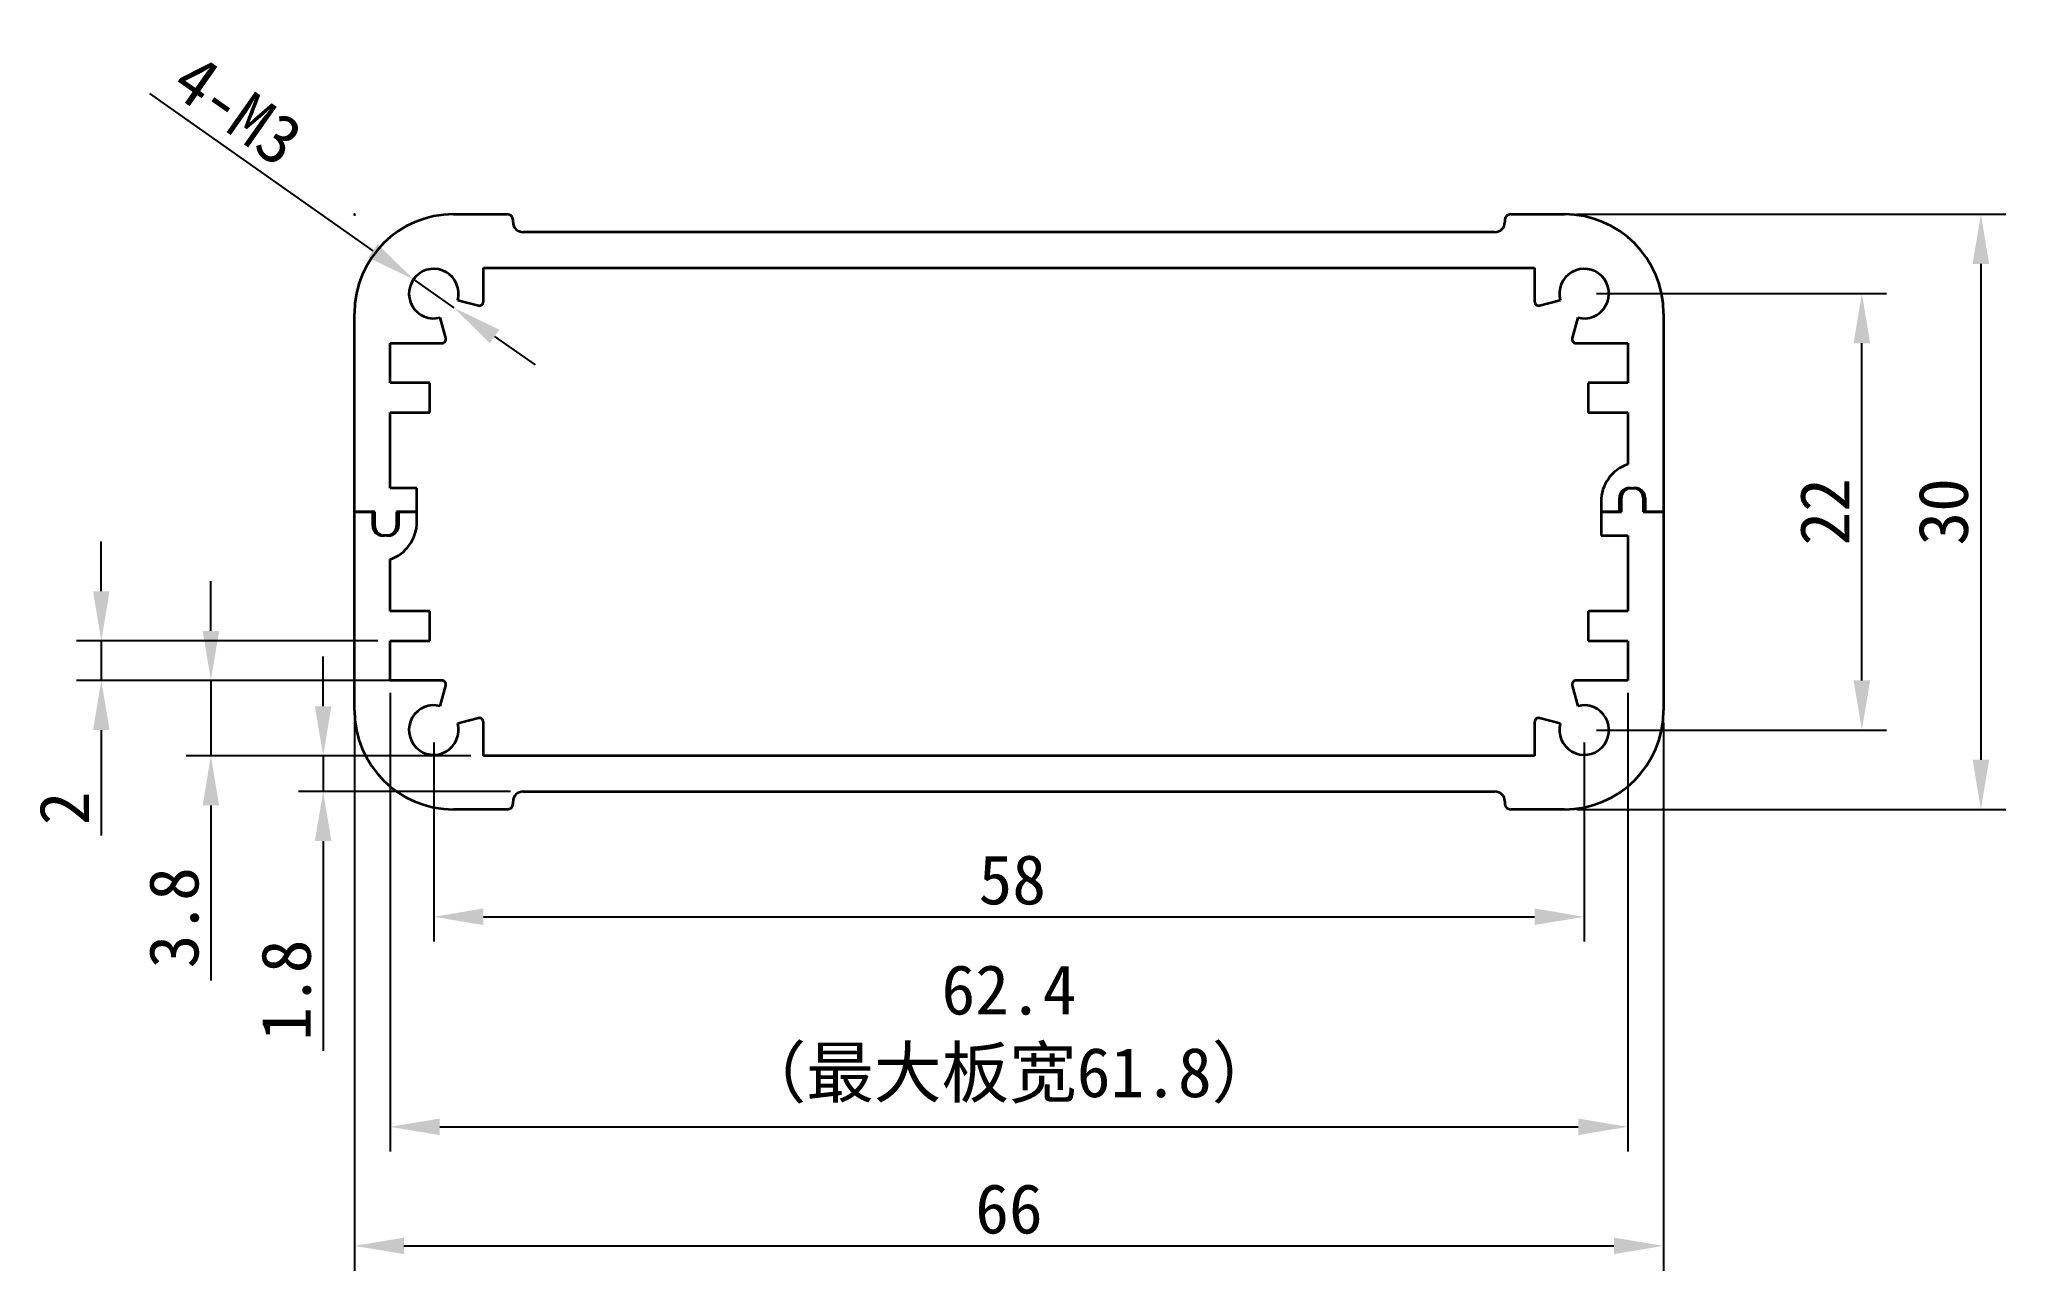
# Model space of a CAD drawing. Header units: millimetres. Extents: x 91.9 to 191.1, y 96.9 to 159.
import ezdxf

# ---------------------------------------------------------------- set-up
doc = ezdxf.new("R2010")
doc.units = ezdxf.units.MM
doc.header["$PDSIZE"] = -1
doc.layers.add('文字层', color=30, linetype='Continuous', lineweight=25)
doc.layers.add('细实线层', color=7, linetype='Continuous')
doc.styles.get("Standard").update_dxf_attribs({"font": 'simhei.ttf'})
doc.dimstyles.new('ISO-25', dxfattribs={"dimtxt": 2.5, "dimasz": 2.5, "dimexe": 1.25, "dimexo": 0.625, "dimtad": 1, "dimdec": 1, "dimdsep": 46, "dimtxsty": 'Standard', "dimcen": 2.5, "dimadec": 0, "dimazin": 0, "dimtfac": 1, "dimtdec": 1, "dimtmove": 0, "dimatfit": 3, "dimfxl": 1, "dimarcsym": 0})

# ---------------------------------------------------------------- blocks, each defined once
blk = doc.blocks.new('_D')
at = {"layer": 'Defpoints', "color": 0}
for p in [(110.783, 146.869), (112.827, 145.43)]:
    blk.add_point(p, dxfattribs=at)
at = {"layer": '细实线层', "color": 0, "lineweight": -2}
for p, q in [((97.479, 156.227), (108.738, 148.307)), ((112.827, 145.43), (110.783, 146.869)), ((114.872, 143.992), (116.917, 142.554))]:
    blk.add_line(p, q, dxfattribs=at)
at = {"layer": '细实线层', "color": 0}
for points in [[(108.978, 148.648), (108.498, 147.966), (110.783, 146.869)], [(115.112, 144.333), (114.632, 143.651), (112.827, 145.43)]]:
    blk.add_solid(points, dxfattribs=at)
at = {"layer": '细实线层', "color": 0, "insert": (101.918, 155.397), "char_height": 2.5, "attachment_point": 5, "rotation": 324.87626}
blk.add_mtext('4-M3', dxfattribs=at)
blk = doc.blocks.new('_D_1')
at = {"layer": 'Defpoints', "color": 0}
for p in [(111.805, 124.149), (169.805, 124.149), (169.805, 114.737)]:
    blk.add_point(p, dxfattribs=at)
at = {"layer": '细实线层', "color": 0, "lineweight": -2}
for p, q in [((111.805, 123.524), (111.805, 113.487)), ((169.805, 123.524), (169.805, 113.487)), ((114.305, 114.737), (167.305, 114.737))]:
    blk.add_line(p, q, dxfattribs=at)
at = {"layer": '细实线层', "color": 0}
for points in [[(114.305, 115.154), (114.305, 114.321), (111.805, 114.737)], [(167.305, 115.154), (167.305, 114.321), (169.805, 114.737)]]:
    blk.add_solid(points, dxfattribs=at)
at = {"layer": '细实线层', "color": 0, "insert": (140.973, 117.862), "char_height": 2.5, "attachment_point": 2}
blk.add_mtext('58', dxfattribs=at)
blk = doc.blocks.new('_D_2')
at = {"layer": 'Defpoints', "color": 0}
for p in [(169.805, 146.149), (183.805, 146.149), (169.805, 124.149)]:
    blk.add_point(p, dxfattribs=at)
at = {"layer": '细实线层', "color": 0, "lineweight": -2}
for p, q in [((170.43, 146.149), (185.055, 146.149)), ((183.805, 126.649), (183.805, 143.649)), ((170.43, 124.149), (185.055, 124.149))]:
    blk.add_line(p, q, dxfattribs=at)
at = {"layer": '细实线层', "color": 0}
for points in [[(183.388, 143.649), (184.222, 143.649), (183.805, 146.149)], [(183.388, 126.649), (184.222, 126.649), (183.805, 124.149)]]:
    blk.add_solid(points, dxfattribs=at)
at = {"layer": '细实线层', "color": 0, "insert": (180.68, 135.149), "char_height": 2.5, "attachment_point": 2, "rotation": 90}
blk.add_mtext('22', dxfattribs=at)
blk = doc.blocks.new('_D_3')
at = {"layer": 'Defpoints', "color": 0}
for p in [(107.805, 125.149), (173.805, 125.149), (173.805, 98.149)]:
    blk.add_point(p, dxfattribs=at)
at = {"layer": '细实线层', "color": 0, "lineweight": -2}
for p, q in [((107.805, 124.524), (107.805, 96.899)), ((173.805, 124.524), (173.805, 96.899)), ((110.305, 98.149), (171.305, 98.149))]:
    blk.add_line(p, q, dxfattribs=at)
at = {"layer": '细实线层', "color": 0}
for points in [[(110.305, 98.566), (110.305, 97.733), (107.805, 98.149)], [(171.305, 98.566), (171.305, 97.733), (173.805, 98.149)]]:
    blk.add_solid(points, dxfattribs=at)
at = {"layer": '细实线层', "color": 0, "insert": (140.805, 101.274), "char_height": 2.5, "attachment_point": 2}
blk.add_mtext('66', dxfattribs=at)
blk = doc.blocks.new('_D_4')
at = {"layer": 'Defpoints', "color": 0}
for p in [(168.805, 150.149), (168.805, 120.149), (189.805, 120.149)]:
    blk.add_point(p, dxfattribs=at)
at = {"layer": '细实线层', "color": 0, "lineweight": -2}
for p, q in [((169.43, 150.149), (191.055, 150.149)), ((189.805, 147.649), (189.805, 122.649)), ((169.43, 120.149), (191.055, 120.149))]:
    blk.add_line(p, q, dxfattribs=at)
at = {"layer": '细实线层', "color": 0}
for points in [[(189.388, 147.649), (190.222, 147.649), (189.805, 150.149)], [(189.388, 122.649), (190.222, 122.649), (189.805, 120.149)]]:
    blk.add_solid(points, dxfattribs=at)
at = {"layer": '细实线层', "color": 0, "insert": (186.652, 135.149), "char_height": 2.5, "attachment_point": 2, "rotation": 90}
blk.add_mtext('30', dxfattribs=at)
blk = doc.blocks.new('_D_5')
at = {"layer": 'Defpoints', "color": 0}
for p in [(109.605, 126.649), (172.005, 126.649), (172.005, 104.149)]:
    blk.add_point(p, dxfattribs=at)
at = {"layer": '文字层', "color": 0, "lineweight": -2}
for p, q in [((109.605, 126.024), (109.605, 102.899)), ((172.005, 126.024), (172.005, 102.899)), ((112.105, 104.149), (169.505, 104.149))]:
    blk.add_line(p, q, dxfattribs=at)
at = {"layer": '文字层', "color": 0}
for points in [[(112.105, 104.566), (112.105, 103.733), (109.605, 104.149)], [(169.505, 104.566), (169.505, 103.733), (172.005, 104.149)]]:
    blk.add_solid(points, dxfattribs=at)
at = {"layer": '文字层', "color": 0, "insert": (140.805, 112.312), "char_height": 2.5, "attachment_point": 2}
blk.add_mtext('62.4\\P（最大板宽61.8）', dxfattribs=at)
blk = doc.blocks.new('_D_6')
at = {"layer": 'Defpoints', "color": 0}
for p in [(95.045, 128.649), (109.605, 128.649), (109.605, 126.649)]:
    blk.add_point(p, dxfattribs=at)
at = {"layer": '细实线层', "color": 0, "lineweight": -2}
for p, q in [((95.045, 131.149), (95.045, 133.649)), ((108.98, 128.649), (93.795, 128.649)), ((95.045, 128.649), (95.045, 126.649)), ((108.98, 126.649), (93.795, 126.649)), ((95.045, 124.149), (95.045, 118.836))]:
    blk.add_line(p, q, dxfattribs=at)
at = {"layer": '细实线层', "color": 0}
for points in [[(94.628, 131.149), (95.462, 131.149), (95.045, 128.649)], [(94.628, 124.149), (95.462, 124.149), (95.045, 126.649)]]:
    blk.add_solid(points, dxfattribs=at)
at = {"layer": '细实线层', "color": 0, "insert": (91.92, 120.198), "char_height": 2.5, "attachment_point": 2, "rotation": 90}
blk.add_mtext('2', dxfattribs=at)
blk = doc.blocks.new('_D_7')
at = {"layer": 'Defpoints', "color": 0}
for p in [(112.214, 126.649), (100.569, 122.849), (114.305, 122.849)]:
    blk.add_point(p, dxfattribs=at)
at = {"layer": '细实线层', "color": 0, "lineweight": -2}
for p, q in [((100.569, 129.149), (100.569, 131.649)), ((111.589, 126.649), (99.319, 126.649)), ((100.569, 126.649), (100.569, 122.849)), ((113.68, 122.849), (99.319, 122.849)), ((100.569, 120.349), (100.569, 111.529))]:
    blk.add_line(p, q, dxfattribs=at)
at = {"layer": '细实线层', "color": 0}
for points in [[(100.153, 129.149), (100.986, 129.149), (100.569, 126.649)], [(100.153, 120.349), (100.986, 120.349), (100.569, 122.849)]]:
    blk.add_solid(points, dxfattribs=at)
at = {"layer": '细实线层', "color": 0, "insert": (97.444, 114.689), "char_height": 2.5, "attachment_point": 2, "rotation": 90}
blk.add_mtext('3.8', dxfattribs=at)
blk = doc.blocks.new('_D_8')
at = {"layer": 'Defpoints', "color": 0}
for p in [(114.305, 122.849), (106.229, 121.049), (116.305, 121.049)]:
    blk.add_point(p, dxfattribs=at)
at = {"layer": '细实线层', "color": 0, "lineweight": -2}
for p, q in [((106.229, 125.349), (106.229, 127.849)), ((113.68, 122.849), (104.979, 122.849)), ((106.229, 122.849), (106.229, 121.049)), ((115.68, 121.049), (104.979, 121.049)), ((106.229, 118.549), (106.229, 107.972))]:
    blk.add_line(p, q, dxfattribs=at)
at = {"layer": '细实线层', "color": 0}
for points in [[(105.812, 125.349), (106.645, 125.349), (106.229, 122.849)], [(105.812, 118.549), (106.645, 118.549), (106.229, 121.049)]]:
    blk.add_solid(points, dxfattribs=at)
at = {"layer": '细实线层', "color": 0, "insert": (103.104, 111.041), "char_height": 2.5, "attachment_point": 2, "rotation": 90}
blk.add_mtext('1.8', dxfattribs=at)

msp = doc.modelspace()

# ---------------------------------------------------------------- linework, layer by layer
at = {"color": 7, "linetype": 'Continuous'}
for p, q in [((107.805, 150.149), (107.845, 150.149)), ((107.805, 150.149), (107.805, 150.069)), ((173.805, 120.149), (173.765, 120.149)), ((173.805, 120.149), (173.805, 120.23))]:
    msp.add_line(p, q, dxfattribs=at)
at = {"color": 7, "linetype": 'Continuous', "lineweight": 35}
for p, q in [((112.805, 150.149), (115.505, 150.149)), ((115.805, 149.749), (115.805, 149.849)), ((165.805, 149.849), (165.805, 149.749)), ((166.105, 150.149), (168.805, 150.149)), ((165.305, 149.249), (116.305, 149.249)), ((114.305, 147.449), (167.305, 147.449)), ((114.305, 145.74), (114.305, 147.449)), ((167.305, 147.449), (167.305, 145.74)), ((113.012, 145.826), (114.053, 145.547)), ((167.557, 145.547), (168.598, 145.826)), ((107.805, 135.149), (107.805, 145.149)), ((112.407, 143.901), (112.128, 144.942)), ((169.481, 144.942), (169.203, 143.901)), ((173.805, 145.149), (173.805, 135.149)), ((109.605, 143.649), (112.214, 143.649)), ((109.605, 141.649), (109.605, 143.649)), ((169.396, 143.649), (172.005, 143.649)), ((172.005, 143.649), (172.005, 141.649)), ((111.605, 141.649), (109.605, 141.649)), ((111.605, 140.149), (111.605, 141.649)), ((170.005, 141.649), (170.005, 140.149)), ((172.005, 141.649), (170.005, 141.649)), ((109.605, 140.149), (111.605, 140.149)), ((109.605, 136.349), (109.605, 140.149)), ((170.005, 140.149), (172.005, 140.149)), ((172.005, 140.149), (172.005, 137.549)), ((110.955, 136.349), (109.605, 136.349)), ((110.955, 135.149), (110.955, 136.349)), ((171.58, 135.149), (171.58, 135.849)), ((171.68, 135.149), (171.68, 135.849)), ((172.08, 136.349), (172.38, 136.349)), ((172.18, 136.349), (172.28, 136.349)), ((172.78, 135.849), (172.78, 135.149)), ((172.88, 135.849), (172.88, 135.149)), ((107.805, 125.149), (107.805, 135.149)), ((107.805, 135.149), (108.73, 135.149)), ((108.83, 135.149), (107.805, 135.149)), ((108.73, 134.449), (108.73, 135.149)), ((108.83, 134.449), (108.83, 135.149)), ((110.955, 135.149), (109.93, 135.149)), ((109.93, 135.149), (109.93, 134.449)), ((110.03, 135.149), (110.03, 134.449)), ((110.03, 135.149), (110.955, 135.149)), ((110.955, 134.641), (110.955, 135.149)), ((170.655, 135.658), (170.655, 135.149)), ((170.655, 135.149), (170.655, 133.949)), ((170.655, 135.149), (171.68, 135.149)), ((171.58, 135.149), (170.655, 135.149)), ((172.78, 135.149), (173.805, 135.149)), ((173.805, 135.149), (172.88, 135.149)), ((173.805, 135.149), (173.805, 125.149)), ((109.53, 133.949), (109.23, 133.949)), ((109.43, 133.949), (109.33, 133.949)), ((170.655, 133.949), (172.005, 133.949)), ((172.005, 133.949), (172.005, 130.149)), ((109.605, 130.149), (109.605, 132.749)), ((111.605, 130.149), (109.605, 130.149)), ((111.605, 128.649), (111.605, 130.149)), ((170.005, 130.149), (170.005, 128.649)), ((172.005, 130.149), (170.005, 130.149)), ((109.605, 128.649), (111.605, 128.649)), ((109.605, 126.649), (109.605, 128.649)), ((170.005, 128.649), (172.005, 128.649)), ((172.005, 128.649), (172.005, 126.649)), ((112.214, 126.649), (109.605, 126.649)), ((112.128, 125.357), (112.407, 126.398)), ((169.203, 126.398), (169.481, 125.357)), ((172.005, 126.649), (169.396, 126.649)), ((114.053, 124.752), (113.012, 124.473)), ((114.305, 122.849), (114.305, 124.559)), ((167.305, 124.559), (167.305, 122.849)), ((168.598, 124.473), (167.557, 124.752)), ((167.305, 122.849), (114.305, 122.849)), ((116.305, 121.049), (165.305, 121.049)), ((115.505, 120.149), (112.805, 120.149)), ((115.805, 120.449), (115.805, 120.549)), ((165.805, 120.549), (165.805, 120.449)), ((168.805, 120.149), (166.105, 120.149))]:
    msp.add_line(p, q, dxfattribs=at)
for centre, radius, start, end in [((112.805, 145.149), 5, 90, 180), ((115.505, 149.849), 0.3, 0, 90), ((116.305, 149.749), 0.5, 180, 270), ((165.305, 149.749), 0.5, 270, 0), ((166.105, 149.849), 0.3, 90, 180), ((168.805, 145.149), 5, 0, 90), ((111.805, 146.149), 1.25, 345, 285), ((169.805, 146.149), 1.25, 255, 195), ((114.105, 145.74), 0.2, 255, 0), ((167.505, 145.74), 0.2, 180, 285), ((112.214, 143.849), 0.2, 270, 15), ((169.396, 143.849), 0.2, 165, 270), ((172.655, 135.658), 2, 108.96557, 180), ((172.08, 135.849), 0.5, 90, 180), ((172.18, 135.849), 0.5, 90, 180), ((172.28, 135.849), 0.5, 0, 90), ((172.38, 135.849), 0.5, 0, 90), ((109.23, 134.449), 0.5, 180, 270), ((109.33, 134.449), 0.5, 180, 270), ((109.43, 134.449), 0.5, 270, 0), ((109.53, 134.449), 0.5, 270, 0), ((108.955, 134.641), 2, 288.96557, 0), ((112.214, 126.449), 0.2, 345, 90), ((169.396, 126.449), 0.2, 90, 195), ((112.805, 125.149), 5, 180, 270), ((111.805, 124.149), 1.25, 75, 15), ((169.805, 124.149), 1.25, 165, 105), ((168.805, 125.149), 5, 270, 0), ((114.105, 124.559), 0.2, 0, 105), ((167.505, 124.559), 0.2, 75, 180), ((116.305, 120.549), 0.5, 90, 180), ((165.305, 120.549), 0.5, 0, 90), ((115.505, 120.449), 0.3, 270, 0), ((166.105, 120.449), 0.3, 180, 270)]:
    msp.add_arc(centre, radius, start, end, dxfattribs=at)
at = {"color": 7, "linetype": 'Continuous'}
for p in [(107.805, 150.149), (173.805, 120.149)]:
    msp.add_point(p, dxfattribs=at)

# ---------------------------------------------------------------- dimensions: what is measured, and where the dimension line sits
at = {"layer": '文字层'}
dim = msp.add_linear_dim(base=(172.005, 104.149), p1=(109.605, 126.649), p2=(172.005, 126.649), text='<>\\P（最大板宽61.8）', dimstyle='ISO-25', dxfattribs=at)
dim.commit()
dim.dimension.update_dxf_attribs({"geometry": '_D_5', "text_midpoint": (140.805, 104.149), "dimtype": 160})
at = {"layer": '细实线层'}
dim = msp.add_diameter_dim_2p(p1=(112.827, 145.43), p2=(110.783, 146.869), text='4-M3', dimstyle='ISO-25', dxfattribs=at)
dim.commit()
dim.dimension.update_dxf_attribs({"geometry": '_D', "text_midpoint": (100.839, 153.863), "dimtype": 163})
for base, p1, p2, picture, middle in [((189.805, 120.149), (168.805, 150.149), (168.805, 120.149), '_D_4', (189.805, 135.149)), ((183.805, 146.149), (169.805, 124.149), (169.805, 146.149), '_D_2', (183.805, 135.149)), ((95.045, 128.649), (109.605, 126.649), (109.605, 128.649), '_D_6', (95.045, 120.198)), ((100.569, 122.849), (112.214, 126.649), (114.305, 122.849), '_D_7', (100.569, 114.689)), ((106.229, 121.049), (114.305, 122.849), (116.305, 121.049), '_D_8', (106.229, 111.041))]:
    dim = msp.add_linear_dim(base=base, p1=p1, p2=p2, angle=90, dimstyle='ISO-25', dxfattribs=at)
    dim.commit()
    dim.dimension.update_dxf_attribs({"geometry": picture, "text_midpoint": middle, "dimtype": 160})
for base, p1, p2, picture, middle in [((173.805, 98.149), (107.805, 125.149), (173.805, 125.149), '_D_3', (140.805, 98.149)), ((169.805, 114.737), (111.805, 124.149), (169.805, 124.149), '_D_1', (140.973, 114.737))]:
    dim = msp.add_linear_dim(base=base, p1=p1, p2=p2, dimstyle='ISO-25', dxfattribs=at)
    dim.commit()
    dim.dimension.update_dxf_attribs({"geometry": picture, "text_midpoint": middle, "dimtype": 160})

doc.saveas('drawing.dxf')
